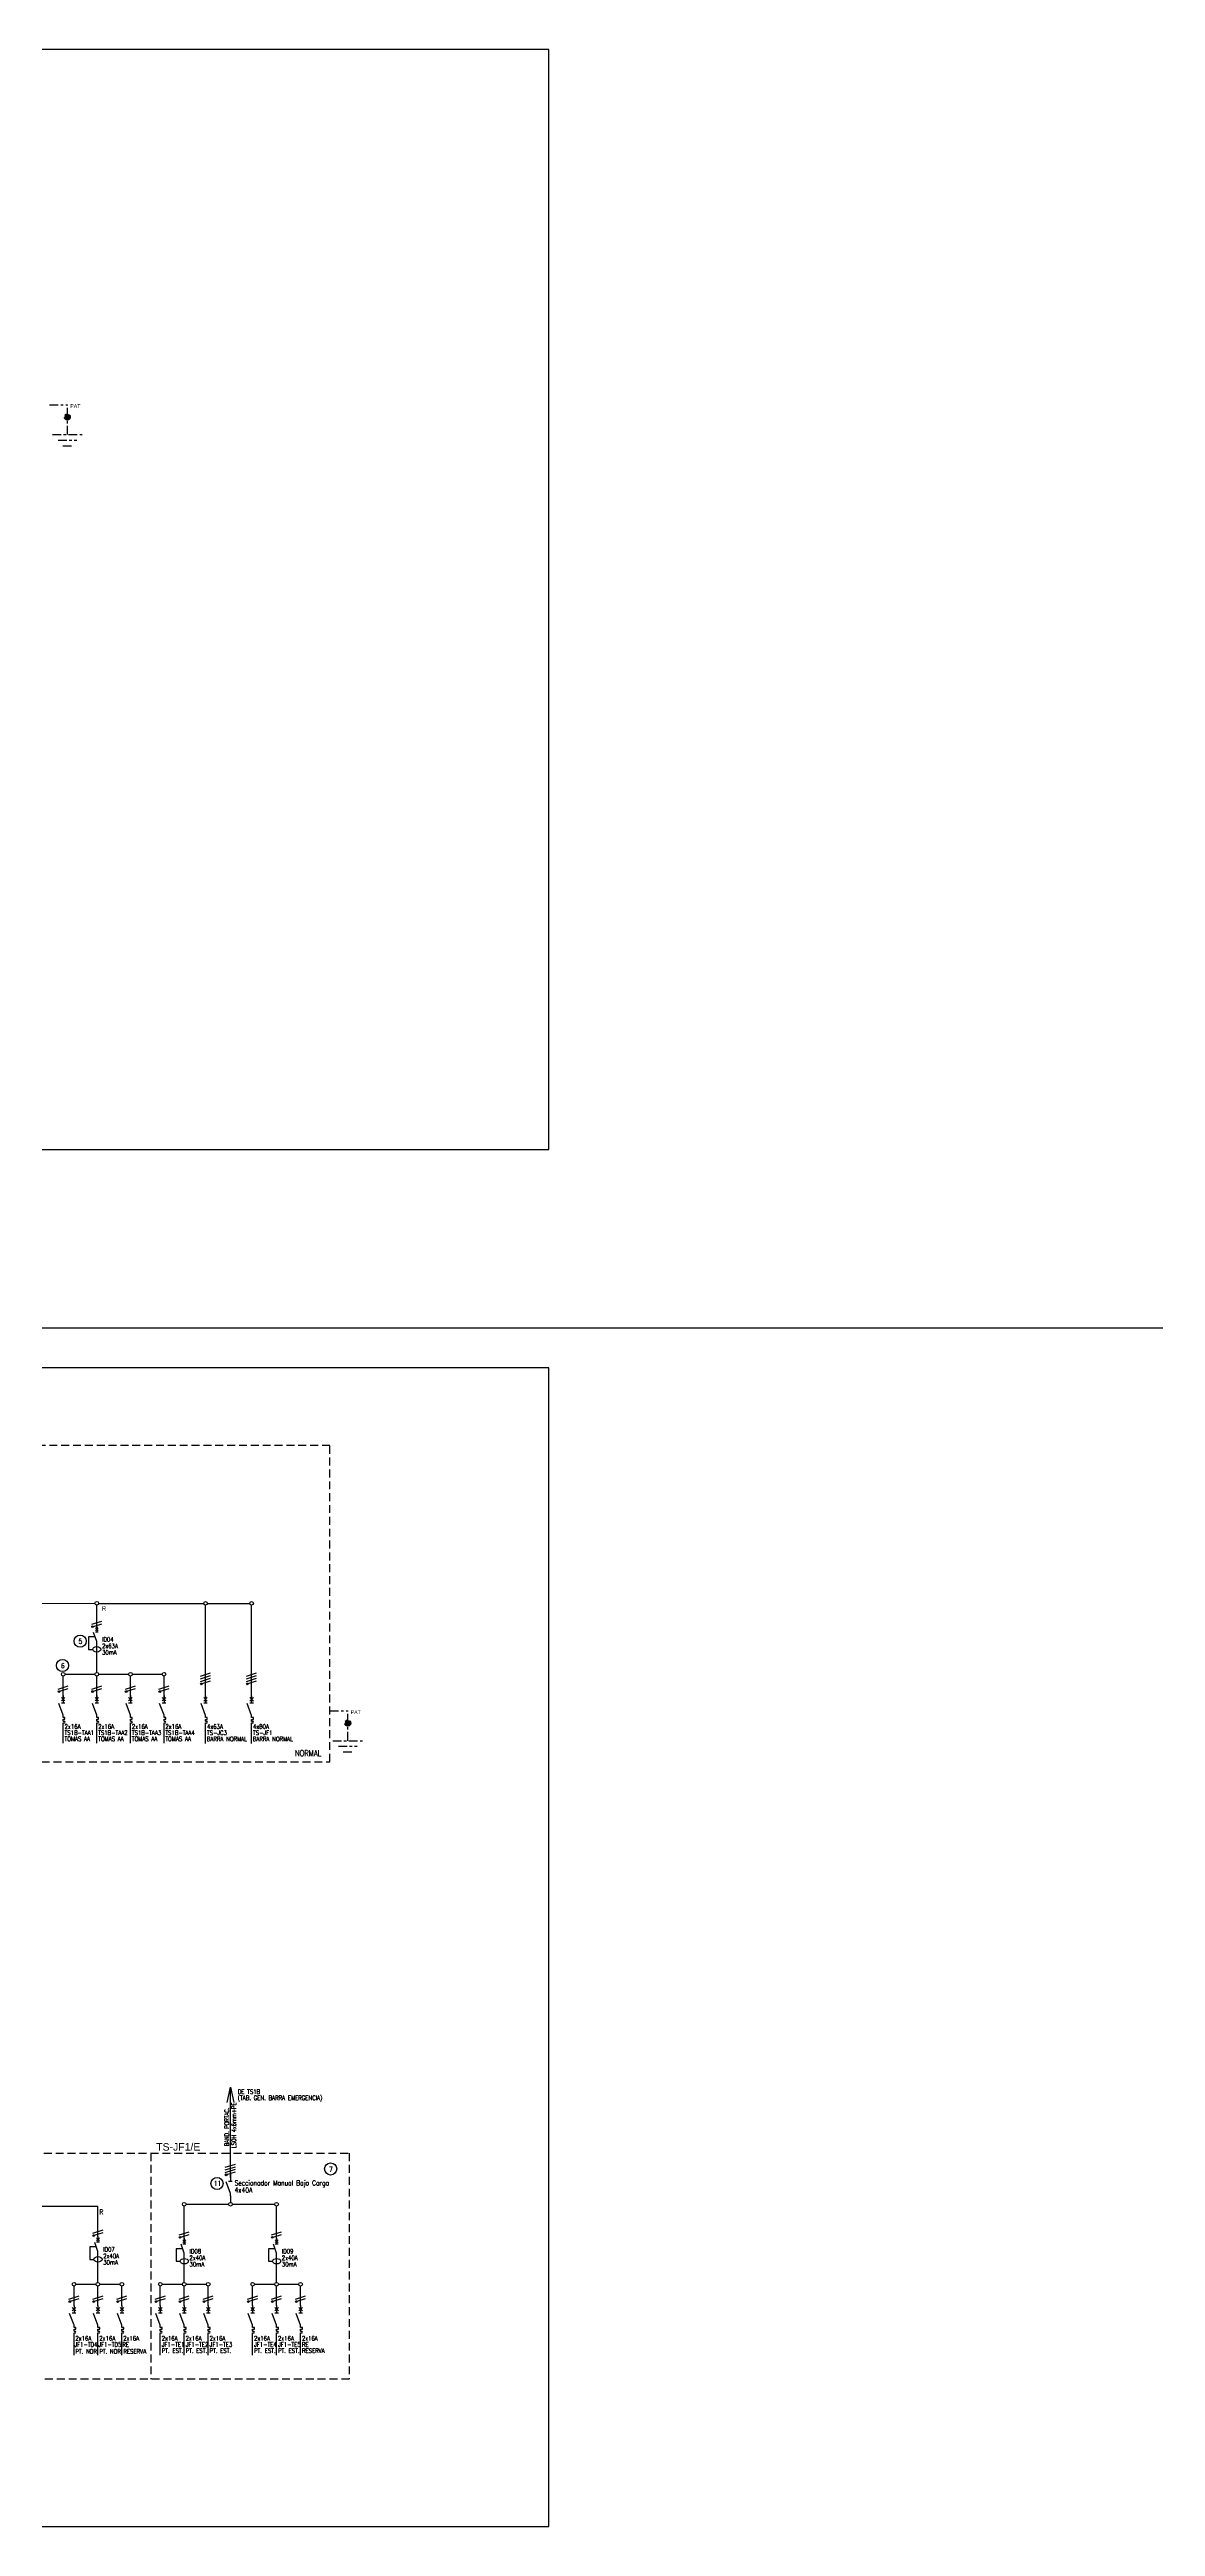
# Model space of a CAD drawing. Extents: x 2998 to 3854, y 1175 to 1727.
# Drawn here: x 3740.4 to 3784.8, y 1444.7 to 1544.3 of the extents above; entities that cross this region are included whole.
import ezdxf
from ezdxf.enums import TextEntityAlignment as Align

# ---------------------------------------------------------------- set-up
doc = ezdxf.new("R2010")
doc.units = 0
doc.linetypes.add('OCJ-ESQUEMAS UNIFILARES-CORREGIDOS IDO-REV.br$0$DASHED', pattern=[19.05, 12.7, -6.35])
doc.linetypes.add('OCJ-ESQUEMAS UNIFILARES-CORREGIDOS IDO-REV.br$0$EJE_5', pattern=[7.1, 5, -1, 0.1, -1])
for name, color, linetype in [('OCJ-ESQUEMAS UNIFILARES-CORREGIDOS IDO-REV.br$0$00-IE-CABLES', 10, 'Continuous'), ('OCJ-ESQUEMAS UNIFILARES-CORREGIDOS IDO-REV.br$0$01-ELE-APARATOS', 170, 'Continuous'), ('OCJ-ESQUEMAS UNIFILARES-CORREGIDOS IDO-REV.br$0$ELECTRIC', 4, 'Continuous'), ('OCJ-ESQUEMAS UNIFILARES-CORREGIDOS IDO-REV.br$0$NOMBRE DE PLANOS', 6, 'Continuous'), ('OCJ-ESQUEMAS UNIFILARES-CORREGIDOS IDO-REV.br$0$PAT', 80, 'Continuous'), ('OCJ-ESQUEMAS UNIFILARES-CORREGIDOS IDO-REV.br$0$TEXTO', 7, 'Continuous')]:
    doc.layers.add(name, color=color, linetype=linetype)
doc.styles.add('OCJ-ESQUEMAS UNIFILARES-CORREGIDOS IDO-REV.br$0$ARIAL', font='arial.ttf', dxfattribs={"height": 0.2})
doc.styles.add('OCJ-ESQUEMAS UNIFILARES-CORREGIDOS IDO-REV.br$0$Electricidad', font='ROMANS.SHX', dxfattribs={"width": 0.75, "height": 0.175})
doc.styles.add('OCJ-ESQUEMAS UNIFILARES-CORREGIDOS IDO-REV.br$0$Standard', font='arial.ttf')

# ---------------------------------------------------------------- blocks, each defined once
blk = doc.blocks.new('OCJ-ESQUEMAS UNIFILARES-CORREGIDOS IDO-REV.br$0$Unif-Interruptor-Dif')
for points in [[(-0.07, 0.11), (0.07, -0.03)], [(-0.07, -0.03), (0.07, 0.11)], [(0, 0.18), (0, -0.09)], [(-0.08, -0.34), (-0.41, -0.34), (-0.41, -0.97), (-0.2, -0.97)], [(0, -0.57), (-0.16, -0.12)], [(-0.07, -0.09), (0.07, -0.09)], [(0, -1.31), (0, -0.57)]]:
    blk.add_lwpolyline(points)
blk.add_ellipse((0, -0.97), major_axis=(0.203, 0), ratio=0.670814)
blk = doc.blocks.new('OCJ-ESQUEMAS UNIFILARES-CORREGIDOS IDO-REV.br$0$Unif-Interruptor-Term')
for p, q in [((0, -1.01), (0.05, -1.01)), ((0, -1.1), (0.05, -1.1))]:
    blk.add_line(p, q)
for points in [[(-0.09, 0.18), (0.09, 0)], [(-0.09, 0), (0.09, 0.18)], [(0, 0.27), (0, -0.09)], [(0, -0.72), (-0.22, -0.13)], [(-0.09, -0.09), (0.09, -0.09)], [(0, -0.83), (0, -0.72)], [(0, -0.92), (0.09, -0.92), (0.09, -0.83), (0, -0.83)], [(0, -1.01), (0, -0.92)], [(0, -1.22), (0, -1.1)]]:
    blk.add_lwpolyline(points)
blk.add_arc((0.05, -1.06), 0.045, 270, 90)
blk = doc.blocks.new('OCJ-ESQUEMAS UNIFILARES-CORREGIDOS IDO-REV.br$0$A$C7AFF483F')
for points in [[(0, 0.09), (-0.172, 0.564)], [(-0.072, 0.592), (0.072, 0.592)], [(0, 0.88), (0, 0.592)], [(0, 0), (0, 0.09)]]:
    blk.add_lwpolyline(points)

msp = doc.modelspace()

# ---------------------------------------------------------------- hatches: boundary and pattern name
at = {"layer": 'OCJ-ESQUEMAS UNIFILARES-CORREGIDOS IDO-REV.br$0$00-IE-CABLES'}
for points in [[(3742.122, 1480.842, 1), (3742.176, 1480.882, 1)], [(3746.49, 1478.543, 1), (3746.544, 1478.583, 1)], [(3748.338, 1478.543, 1), (3748.393, 1478.583, 1)], [(3740.772, 1478.235, 1), (3740.826, 1478.274, 1)], [(3742.122, 1478.235, 1), (3742.176, 1478.274, 1)], [(3743.472, 1478.235, 1), (3743.526, 1478.274, 1)], [(3744.822, 1478.235, 1), (3744.876, 1478.274, 1)], [(3747.488, 1458.808, 1), (3747.542, 1458.848, 1)], [(3742.168, 1456.368, 1), (3742.223, 1456.408, 1)], [(3745.635, 1456.294, 1), (3745.69, 1456.334, 1)], [(3749.344, 1456.294, 1), (3749.399, 1456.334, 1)], [(3741.206, 1453.716, 1), (3741.261, 1453.756, 1)], [(3742.168, 1453.716, 1), (3742.223, 1453.756, 1)], [(3743.13, 1453.716, 1), (3743.185, 1453.756, 1)], [(3744.673, 1453.716, 1), (3744.728, 1453.756, 1)], [(3745.635, 1453.716, 1), (3745.69, 1453.756, 1)], [(3746.597, 1453.716, 1), (3746.651, 1453.756, 1)], [(3748.382, 1453.716, 1), (3748.437, 1453.756, 1)], [(3749.344, 1453.716, 1), (3749.399, 1453.756, 1)], [(3750.306, 1453.716, 1), (3750.361, 1453.756, 1)]]:
    msp.add_hatch(color=256, dxfattribs=at).paths.add_polyline_path(points)
at = {"layer": 'OCJ-ESQUEMAS UNIFILARES-CORREGIDOS IDO-REV.br$0$PAT', "linetype": 'OCJ-ESQUEMAS UNIFILARES-CORREGIDOS IDO-REV.br$0$EJE_5', "ltscale": 0.07}
h = msp.add_hatch(color=256, dxfattribs=at)
h.paths.add_polyline_path([(3741.257, 1529.486), (3741.017, 1529.486, -1)])
h.paths.add_polyline_path([(3741.017, 1529.486), (3741.137, 1529.486), (3741.137, 1529.366, -0.414214)])
h.paths.add_polyline_path([(3741.137, 1529.486), (3741.257, 1529.486, -0.414214), (3741.137, 1529.366)])
h = msp.add_hatch(color=256, dxfattribs=at)
h.paths.add_polyline_path([(3752.519, 1476.987), (3752.279, 1476.987, -1)])
h.paths.add_polyline_path([(3752.279, 1476.987), (3752.399, 1476.987), (3752.399, 1476.867, -0.414214)])
h.paths.add_polyline_path([(3752.399, 1476.987), (3752.519, 1476.987, -0.414214), (3752.399, 1476.867)])

# ---------------------------------------------------------------- linework, layer by layer
msp.add_line((3181.411, 1492.874), (3854.061, 1492.874))
at = {"layer": 'OCJ-ESQUEMAS UNIFILARES-CORREGIDOS IDO-REV.br$0$00-IE-CABLES'}
for p, q in [((3737.882, 1481.8), (3742.246, 1481.799)), ((3742.32, 1480.725), (3742.32, 1481.726)), ((3742.394, 1481.799), (3746.614, 1481.799)), ((3746.688, 1477.872), (3746.688, 1481.725)), ((3746.762, 1481.799), (3748.462, 1481.799)), ((3748.537, 1477.872), (3748.537, 1481.725)), ((3742.32, 1479.024), (3742.32, 1479.826)), ((3740.97, 1477.874), (3740.97, 1478.876)), ((3741.044, 1478.95), (3742.246, 1478.95)), ((3742.32, 1477.874), (3742.32, 1478.876)), ((3742.394, 1478.95), (3743.596, 1478.95)), ((3743.67, 1477.874), (3743.67, 1478.876)), ((3743.744, 1478.95), (3744.946, 1478.95)), ((3745.02, 1477.874), (3745.02, 1478.876)), ((3740.97, 1476.174), (3740.97, 1476.976)), ((3742.32, 1476.174), (3742.32, 1476.976)), ((3743.67, 1476.174), (3743.67, 1476.976)), ((3745.02, 1476.174), (3745.02, 1476.976)), ((3746.688, 1476.172), (3746.688, 1476.974)), ((3748.537, 1476.172), (3748.537, 1476.974)), ((3747.688, 1458.72), (3747.688, 1462.351)), ((3721.246, 1457.574), (3742.367, 1457.574)), ((3742.367, 1456.348), (3742.367, 1457.574)), ((3745.834, 1456.274), (3745.834, 1457.574)), ((3745.908, 1457.648), (3747.614, 1457.648)), ((3747.688, 1457.984), (3747.688, 1457.723)), ((3747.762, 1457.648), (3749.469, 1457.648)), ((3749.543, 1456.274), (3749.543, 1457.574)), ((3742.367, 1454.506), (3742.367, 1455.307)), ((3745.834, 1454.506), (3745.834, 1455.233)), ((3749.543, 1454.506), (3749.543, 1455.233)), ((3741.405, 1453.569), (3741.405, 1454.357)), ((3741.479, 1454.431), (3742.293, 1454.431)), ((3742.367, 1453.569), (3742.367, 1454.357)), ((3742.441, 1454.431), (3743.254, 1454.431)), ((3743.329, 1453.569), (3743.329, 1454.357)), ((3744.872, 1453.569), (3744.872, 1454.357)), ((3744.946, 1454.431), (3745.76, 1454.431)), ((3745.834, 1453.569), (3745.834, 1454.357)), ((3745.908, 1454.431), (3746.721, 1454.431)), ((3746.796, 1453.569), (3746.796, 1454.357)), ((3748.581, 1453.569), (3748.581, 1454.357)), ((3748.655, 1454.431), (3749.469, 1454.431)), ((3749.543, 1453.569), (3749.543, 1454.357)), ((3749.617, 1454.431), (3750.43, 1454.431)), ((3750.505, 1453.569), (3750.505, 1454.357)), ((3741.405, 1451.581), (3741.405, 1452.383)), ((3742.367, 1451.581), (3742.367, 1452.383)), ((3743.329, 1451.581), (3743.329, 1452.383)), ((3744.872, 1451.581), (3744.872, 1452.383)), ((3745.834, 1451.581), (3745.834, 1452.383)), ((3746.796, 1451.581), (3746.796, 1452.383)), ((3748.581, 1451.581), (3748.581, 1452.383)), ((3749.543, 1451.581), (3749.543, 1452.383)), ((3750.505, 1451.581), (3750.505, 1452.383))]:
    msp.add_line(p, q, dxfattribs=at)
for points in [[(3742.117, 1480.96), (3742.524, 1481.089)], [(3742.181, 1480.872), (3742.524, 1480.981)], [(3740.767, 1478.352), (3741.174, 1478.481)], [(3742.117, 1478.352), (3742.524, 1478.481)], [(3743.467, 1478.352), (3743.874, 1478.481)], [(3744.817, 1478.352), (3745.224, 1478.481)], [(3746.485, 1478.877), (3746.892, 1479.005)], [(3746.485, 1478.769), (3746.892, 1478.897)], [(3746.485, 1478.661), (3746.892, 1478.789)], [(3746.549, 1478.573), (3746.892, 1478.681)], [(3748.333, 1478.877), (3748.74, 1479.005)], [(3748.333, 1478.769), (3748.74, 1478.897)], [(3748.333, 1478.661), (3748.74, 1478.789)], [(3748.397, 1478.573), (3748.74, 1478.681)], [(3740.831, 1478.265), (3741.174, 1478.373)], [(3742.181, 1478.265), (3742.524, 1478.373)], [(3743.531, 1478.265), (3743.874, 1478.373)], [(3744.881, 1478.265), (3745.224, 1478.373)], [(3747.557, 1461.733), (3747.688, 1462.351), (3747.819, 1461.733)], [(3747.483, 1459.131), (3747.89, 1459.26)], [(3747.483, 1459.023), (3747.89, 1459.152)], [(3747.483, 1458.926), (3747.89, 1459.054)], [(3747.547, 1458.838), (3747.89, 1458.946)], [(3742.163, 1456.486), (3742.57, 1456.615)], [(3742.228, 1456.398), (3742.57, 1456.507)], [(3745.63, 1456.412), (3746.037, 1456.541)], [(3745.695, 1456.324), (3746.037, 1456.433)], [(3749.339, 1456.412), (3749.746, 1456.541)], [(3749.404, 1456.324), (3749.746, 1456.433)], [(3741.202, 1453.834), (3741.609, 1453.963)], [(3741.266, 1453.746), (3741.609, 1453.855)], [(3742.163, 1453.834), (3742.57, 1453.963)], [(3742.228, 1453.746), (3742.57, 1453.855)], [(3743.125, 1453.834), (3743.532, 1453.963)], [(3743.189, 1453.746), (3743.532, 1453.855)], [(3744.669, 1453.834), (3745.076, 1453.963)], [(3744.733, 1453.746), (3745.076, 1453.855)], [(3745.63, 1453.834), (3746.037, 1453.963)], [(3745.695, 1453.746), (3746.037, 1453.855)], [(3746.592, 1453.834), (3746.999, 1453.963)], [(3746.656, 1453.746), (3746.999, 1453.855)], [(3748.378, 1453.834), (3748.785, 1453.963)], [(3748.442, 1453.746), (3748.785, 1453.855)], [(3749.339, 1453.834), (3749.746, 1453.963)], [(3749.404, 1453.746), (3749.746, 1453.855)], [(3750.301, 1453.834), (3750.708, 1453.963)], [(3750.365, 1453.746), (3750.708, 1453.855)]]:
    msp.add_lwpolyline(points, dxfattribs=at)
for centre, radius in [((3742.32, 1481.801), 0.0741), ((3746.688, 1481.799), 0.0741), ((3748.537, 1481.799), 0.0741), ((3742.149, 1480.862), 0.0338), ((3740.97, 1478.95), 0.0741), ((3742.32, 1478.95), 0.0741), ((3743.67, 1478.95), 0.0741), ((3745.02, 1478.95), 0.0741), ((3746.517, 1478.563), 0.0338), ((3748.365, 1478.563), 0.0338), ((3740.799, 1478.255), 0.0338), ((3742.149, 1478.255), 0.0338), ((3743.499, 1478.255), 0.0338), ((3744.849, 1478.255), 0.0338), ((3747.515, 1458.828), 0.0338), ((3745.834, 1457.648), 0.0741), ((3747.688, 1457.648), 0.0741), ((3749.543, 1457.648), 0.0741), ((3742.195, 1456.388), 0.0338), ((3745.662, 1456.314), 0.0338), ((3749.371, 1456.314), 0.0338), ((3741.234, 1453.736), 0.0338), ((3741.405, 1454.431), 0.0741), ((3742.195, 1453.736), 0.0338), ((3742.367, 1454.431), 0.0741), ((3743.157, 1453.736), 0.0338), ((3743.329, 1454.431), 0.0741), ((3744.701, 1453.736), 0.0338), ((3744.872, 1454.431), 0.0741), ((3745.662, 1453.736), 0.0338), ((3745.834, 1454.431), 0.0741), ((3746.624, 1453.736), 0.0338), ((3746.796, 1454.431), 0.0741), ((3748.41, 1453.736), 0.0338), ((3748.581, 1454.431), 0.0741), ((3749.371, 1453.736), 0.0338), ((3749.543, 1454.431), 0.0741), ((3750.333, 1453.736), 0.0338), ((3750.505, 1454.431), 0.0741)]:
    msp.add_circle(centre, radius, dxfattribs=at)
at = {"layer": 'OCJ-ESQUEMAS UNIFILARES-CORREGIDOS IDO-REV.br$0$ELECTRIC', "linetype": 'OCJ-ESQUEMAS UNIFILARES-CORREGIDOS IDO-REV.br$0$DASHED', "ltscale": 0.025}
for points in [[(3690.575, 1475.431), (3751.685, 1475.431), (3751.685, 1488.15), (3690.575, 1488.15)], [(3715.903, 1459.7), (3752.462, 1459.7), (3752.462, 1450.615), (3715.903, 1450.615)]]:
    msp.add_lwpolyline(points, close=True, dxfattribs=at)
msp.add_lwpolyline([(3744.484, 1459.7), (3744.484, 1450.615)], dxfattribs=at)
at = {"layer": 'OCJ-ESQUEMAS UNIFILARES-CORREGIDOS IDO-REV.br$0$NOMBRE DE PLANOS'}
for points in [[(3687.332, 1500.041), (3760.474, 1500.041), (3760.474, 1544.255), (3687.332, 1544.255)], [(3687.332, 1444.694), (3760.474, 1444.694), (3760.474, 1491.271), (3687.332, 1491.271)]]:
    msp.add_lwpolyline(points, close=True, dxfattribs=at)
at = {"layer": 'OCJ-ESQUEMAS UNIFILARES-CORREGIDOS IDO-REV.br$0$PAT', "linetype": 'OCJ-ESQUEMAS UNIFILARES-CORREGIDOS IDO-REV.br$0$EJE_5', "ltscale": 0.07}
for p, q in [((3740.423, 1529.973), (3741.137, 1529.973)), ((3741.137, 1529.503), (3741.137, 1529.973)), ((3741.137, 1528.778), (3741.137, 1529.486)), ((3740.537, 1528.778), (3741.737, 1528.778)), ((3740.762, 1528.553), (3741.512, 1528.553)), ((3740.95, 1528.328), (3741.325, 1528.328)), ((3751.685, 1477.474), (3752.399, 1477.474)), ((3752.399, 1477.003), (3752.399, 1477.474)), ((3752.399, 1476.278), (3752.399, 1476.987)), ((3751.799, 1476.278), (3752.999, 1476.278)), ((3752.024, 1476.053), (3752.774, 1476.053)), ((3752.212, 1475.828), (3752.587, 1475.828))]:
    msp.add_line(p, q, dxfattribs=at)
for centre in [(3741.137, 1529.486), (3741.137, 1529.486), (3752.399, 1476.987), (3752.399, 1476.987)]:
    msp.add_circle(centre, 0.12, dxfattribs=at)
at = {"layer": 'OCJ-ESQUEMAS UNIFILARES-CORREGIDOS IDO-REV.br$0$TEXTO'}
for centre in [(3741.65, 1480.28), (3740.943, 1479.303), (3747.15, 1458.479), (3751.714, 1459.065)]:
    msp.add_circle(centre, 0.244, dxfattribs=at)

# ---------------------------------------------------------------- block references
at = {"layer": 'OCJ-ESQUEMAS UNIFILARES-CORREGIDOS IDO-REV.br$0$01-ELE-APARATOS', "xscale": 0.7999999999999545, "yscale": 0.7999999999999545, "zscale": 0.7999999999999545}
for name, p in [('OCJ-ESQUEMAS UNIFILARES-CORREGIDOS IDO-REV.br$0$Unif-Interruptor-Dif', (3742.32, 1480.725)), ('OCJ-ESQUEMAS UNIFILARES-CORREGIDOS IDO-REV.br$0$Unif-Interruptor-Term', (3740.97, 1477.874)), ('OCJ-ESQUEMAS UNIFILARES-CORREGIDOS IDO-REV.br$0$Unif-Interruptor-Term', (3742.32, 1477.874)), ('OCJ-ESQUEMAS UNIFILARES-CORREGIDOS IDO-REV.br$0$Unif-Interruptor-Term', (3743.67, 1477.874)), ('OCJ-ESQUEMAS UNIFILARES-CORREGIDOS IDO-REV.br$0$Unif-Interruptor-Term', (3745.02, 1477.874)), ('OCJ-ESQUEMAS UNIFILARES-CORREGIDOS IDO-REV.br$0$Unif-Interruptor-Term', (3746.688, 1477.872)), ('OCJ-ESQUEMAS UNIFILARES-CORREGIDOS IDO-REV.br$0$Unif-Interruptor-Term', (3748.537, 1477.872)), ('OCJ-ESQUEMAS UNIFILARES-CORREGIDOS IDO-REV.br$0$Unif-Interruptor-Dif', (3742.367, 1456.206)), ('OCJ-ESQUEMAS UNIFILARES-CORREGIDOS IDO-REV.br$0$Unif-Interruptor-Dif', (3745.834, 1456.132)), ('OCJ-ESQUEMAS UNIFILARES-CORREGIDOS IDO-REV.br$0$Unif-Interruptor-Dif', (3749.543, 1456.132)), ('OCJ-ESQUEMAS UNIFILARES-CORREGIDOS IDO-REV.br$0$Unif-Interruptor-Term', (3741.405, 1453.356)), ('OCJ-ESQUEMAS UNIFILARES-CORREGIDOS IDO-REV.br$0$Unif-Interruptor-Term', (3742.367, 1453.356)), ('OCJ-ESQUEMAS UNIFILARES-CORREGIDOS IDO-REV.br$0$Unif-Interruptor-Term', (3743.329, 1453.356)), ('OCJ-ESQUEMAS UNIFILARES-CORREGIDOS IDO-REV.br$0$Unif-Interruptor-Term', (3744.872, 1453.356)), ('OCJ-ESQUEMAS UNIFILARES-CORREGIDOS IDO-REV.br$0$Unif-Interruptor-Term', (3745.834, 1453.356)), ('OCJ-ESQUEMAS UNIFILARES-CORREGIDOS IDO-REV.br$0$Unif-Interruptor-Term', (3746.796, 1453.356)), ('OCJ-ESQUEMAS UNIFILARES-CORREGIDOS IDO-REV.br$0$Unif-Interruptor-Term', (3748.581, 1453.356)), ('OCJ-ESQUEMAS UNIFILARES-CORREGIDOS IDO-REV.br$0$Unif-Interruptor-Term', (3749.543, 1453.356)), ('OCJ-ESQUEMAS UNIFILARES-CORREGIDOS IDO-REV.br$0$Unif-Interruptor-Term', (3750.505, 1453.356))]:
    msp.add_blockref(name, p, dxfattribs=at)
at = {"layer": 'OCJ-ESQUEMAS UNIFILARES-CORREGIDOS IDO-REV.br$0$01-ELE-APARATOS'}
msp.add_blockref('OCJ-ESQUEMAS UNIFILARES-CORREGIDOS IDO-REV.br$0$A$C7AFF483F', (3747.688, 1457.984), dxfattribs=at)

# ---------------------------------------------------------------- texts
at = {"layer": 'OCJ-ESQUEMAS UNIFILARES-CORREGIDOS IDO-REV.br$0$TEXTO'}
for s, height, style, p in [('PAT', 0.15, 'OCJ-ESQUEMAS UNIFILARES-CORREGIDOS IDO-REV.br$0$ARIAL', (3741.255, 1529.851)), ('R', 0.18, 'OCJ-ESQUEMAS UNIFILARES-CORREGIDOS IDO-REV.br$0$Standard', (3742.519, 1481.499)), ('PAT', 0.15, 'OCJ-ESQUEMAS UNIFILARES-CORREGIDOS IDO-REV.br$0$ARIAL', (3752.517, 1477.351)), ('TS-JF1/E', 0.3, 'OCJ-ESQUEMAS UNIFILARES-CORREGIDOS IDO-REV.br$0$ARIAL', (3744.708, 1459.802))]:
    msp.add_text(s, height=height, dxfattribs=dict(at, style=style)).set_placement(p)
at = {"layer": 'OCJ-ESQUEMAS UNIFILARES-CORREGIDOS IDO-REV.br$0$TEXTO', "style": 'OCJ-ESQUEMAS UNIFILARES-CORREGIDOS IDO-REV.br$0$Electricidad', "width": 0.75}
for s, height, p in [('5', 0.2, (3741.586, 1480.17)), ('2x63A', 0.18, (3742.529, 1479.994)), ('30mA', 0.18, (3742.529, 1479.737)), ('ID04', 0.18, (3742.529, 1480.259)), ('6', 0.2, (3740.879, 1479.193)), ('TS1B-TAA1', 0.18, (3741.027, 1476.51)), ('2x16A', 0.18, (3741.027, 1476.758)), ('TS1B-TAA2', 0.18, (3742.377, 1476.51)), ('2x16A', 0.18, (3742.377, 1476.758)), ('TS1B-TAA3', 0.18, (3743.727, 1476.51)), ('2x16A', 0.18, (3743.727, 1476.758)), ('TS1B-TAA4', 0.18, (3745.077, 1476.51)), ('2x16A', 0.18, (3745.077, 1476.758)), ('TS-JC3', 0.18, (3746.745, 1476.508)), ('4x63A', 0.18, (3746.745, 1476.756)), ('TS-JF1', 0.18, (3748.594, 1476.508)), ('4x80A', 0.18, (3748.594, 1476.756)), ('TOMAS AA', 0.18, (3741.027, 1476.261)), ('TOMAS AA', 0.18, (3742.377, 1476.261)), ('TOMAS AA', 0.18, (3743.727, 1476.261)), ('TOMAS AA', 0.18, (3745.077, 1476.261)), ('BARRA NORMAL', 0.18, (3746.739, 1476.259)), ('BARRA NORMAL', 0.18, (3748.587, 1476.259)), ('DE TS1B', 0.18, (3747.982, 1462.081)), ('(TAB. GEN. BARRA EMERGENCIA)', 0.18, (3747.982, 1461.833)), ('11', 0.2, (3747.022, 1458.385)), ('Seccionador Manual Bajo Carga', 0.2, (3747.856, 1458.404)), ('7', 0.2, (3751.65, 1458.955)), ('4x40A', 0.2, (3747.856, 1458.113)), ('R', 0.2, (3742.424, 1457.237)), ('2x40A', 0.18, (3742.576, 1455.475)), ('ID07', 0.18, (3742.576, 1455.74)), ('2x40A', 0.18, (3746.043, 1455.401)), ('ID08', 0.18, (3746.043, 1455.666)), ('2x40A', 0.18, (3749.752, 1455.401)), ('ID09', 0.18, (3749.752, 1455.666)), ('30mA', 0.18, (3742.576, 1455.219)), ('30mA', 0.18, (3746.043, 1455.144)), ('30mA', 0.18, (3749.752, 1455.144)), ('JF1-TD4', 0.18, (3741.42, 1451.917)), ('2x16A', 0.18, (3741.458, 1452.166)), ('PT. NOR', 0.18, (3741.462, 1451.64)), ('JF1-TD5', 0.18, (3742.382, 1451.917)), ('2x16A', 0.18, (3742.42, 1452.166)), ('PT. NOR', 0.18, (3742.424, 1451.64)), ('RE', 0.18, (3743.35, 1451.917)), ('2x16A', 0.18, (3743.381, 1452.166)), ('RESERVA', 0.18, (3743.386, 1451.64)), ('JF1-TE1', 0.18, (3744.929, 1451.917)), ('2x16A', 0.18, (3744.925, 1452.166)), ('PT. EST.', 0.18, (3744.929, 1451.669)), ('JF1-TE2', 0.18, (3745.891, 1451.917)), ('2x16A', 0.18, (3745.887, 1452.166)), ('PT. EST.', 0.18, (3745.891, 1451.669)), ('JF1-TE3', 0.18, (3746.853, 1451.917)), ('2x16A', 0.18, (3746.848, 1452.166)), ('PT. EST.', 0.18, (3746.853, 1451.669)), ('JF1-TE4', 0.18, (3748.638, 1451.917)), ('2x16A', 0.18, (3748.634, 1452.166)), ('PT. EST.', 0.18, (3748.638, 1451.669)), ('JF1-TE5', 0.18, (3749.6, 1451.917)), ('2x16A', 0.18, (3749.596, 1452.166)), ('PT. EST.', 0.18, (3749.6, 1451.669)), ('2x16A', 0.18, (3750.557, 1452.166)), ('RE', 0.18, (3750.562, 1451.917)), ('RESERVA', 0.18, (3750.562, 1451.669))]:
    msp.add_text(s, height=height, dxfattribs=at).set_placement(p)
msp.add_text('NORMAL', height=0.25, dxfattribs=at).set_placement((3751.335, 1475.652), align=Align.RIGHT)
for s, p in [('LSOH 4x6mm+PE', (3747.912, 1460.818)), ('BAND. PORTAC.', (3747.629, 1460.752))]:
    msp.add_text(s, height=0.175, rotation=90, dxfattribs=at).set_placement(p, align=Align.CENTER)

doc.saveas('drawing.dxf')
